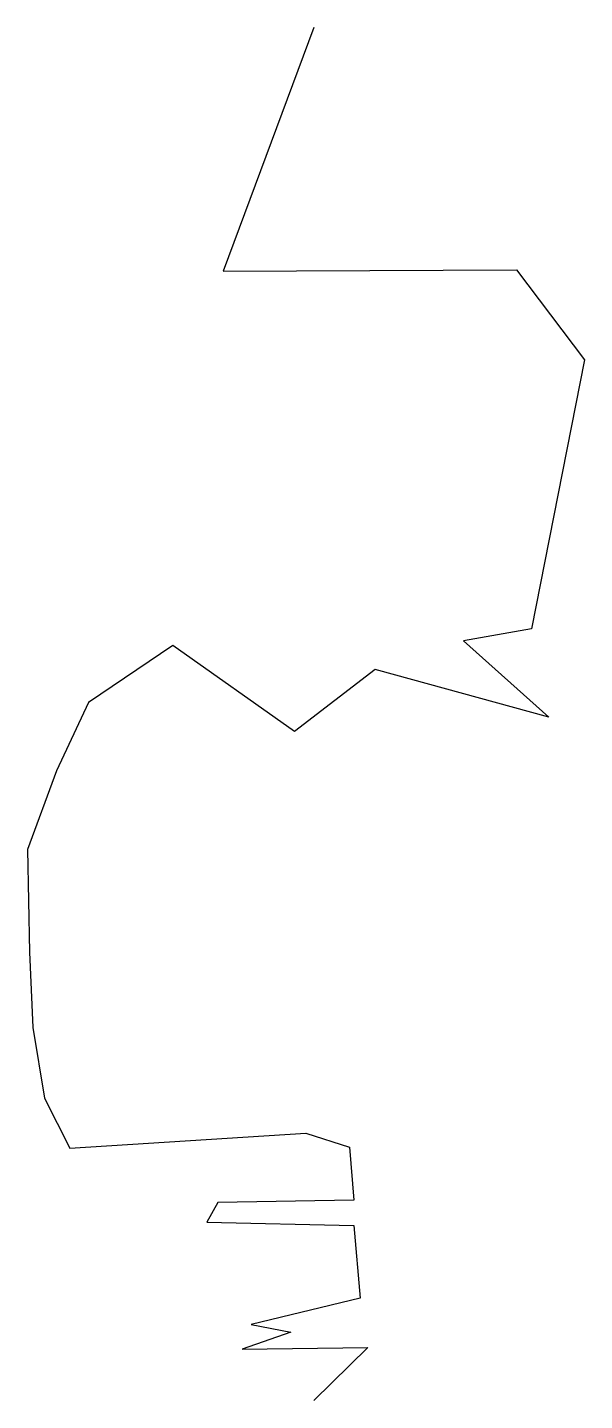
# Model space of a CAD drawing. Header units: inches. Extents: x 4.7 to 43.6, y 1.3 to 97.3.
import ezdxf

# ---------------------------------------------------------------- set-up
doc = ezdxf.new("R2010")
doc.units = ezdxf.units.IN
doc.header["$MEASUREMENT"] = 0

# ---------------------------------------------------------------- blocks, each defined once
blk = doc.blocks.new('wall_base')
blk.add_lwpolyline([(2369.999, -2956.053), (2363.65, -2973.084), (2384.167, -2973.004), (2388.92, -2979.301), (2385.21, -2998.095), (2380.451, -2998.93), (2386.425, -3004.266), (2374.279, -3000.933), (2368.651, -3005.267), (2360.14, -2999.263), (2354.258, -3003.254), (2352.012, -3008.034), (2349.982, -3013.538), (2350.127, -3020.707), (2350.36, -3025.973), (2351.166, -3030.918), (2352.945, -3034.401), (2369.445, -3033.361), (2372.489, -3034.348), (2372.784, -3038.049), (2363.278, -3038.203), (2362.509, -3039.587), (2372.784, -3039.817), (2373.246, -3044.891), (2365.63, -3046.737), (2368.399, -3047.275), (2364.995, -3048.472), (2373.784, -3048.351), (2369.999, -3052.053)])

msp = doc.modelspace()

# ---------------------------------------------------------------- block references
msp.add_blockref('wall_base', (-2345.274, 3053.392))

doc.saveas('drawing.dxf')
